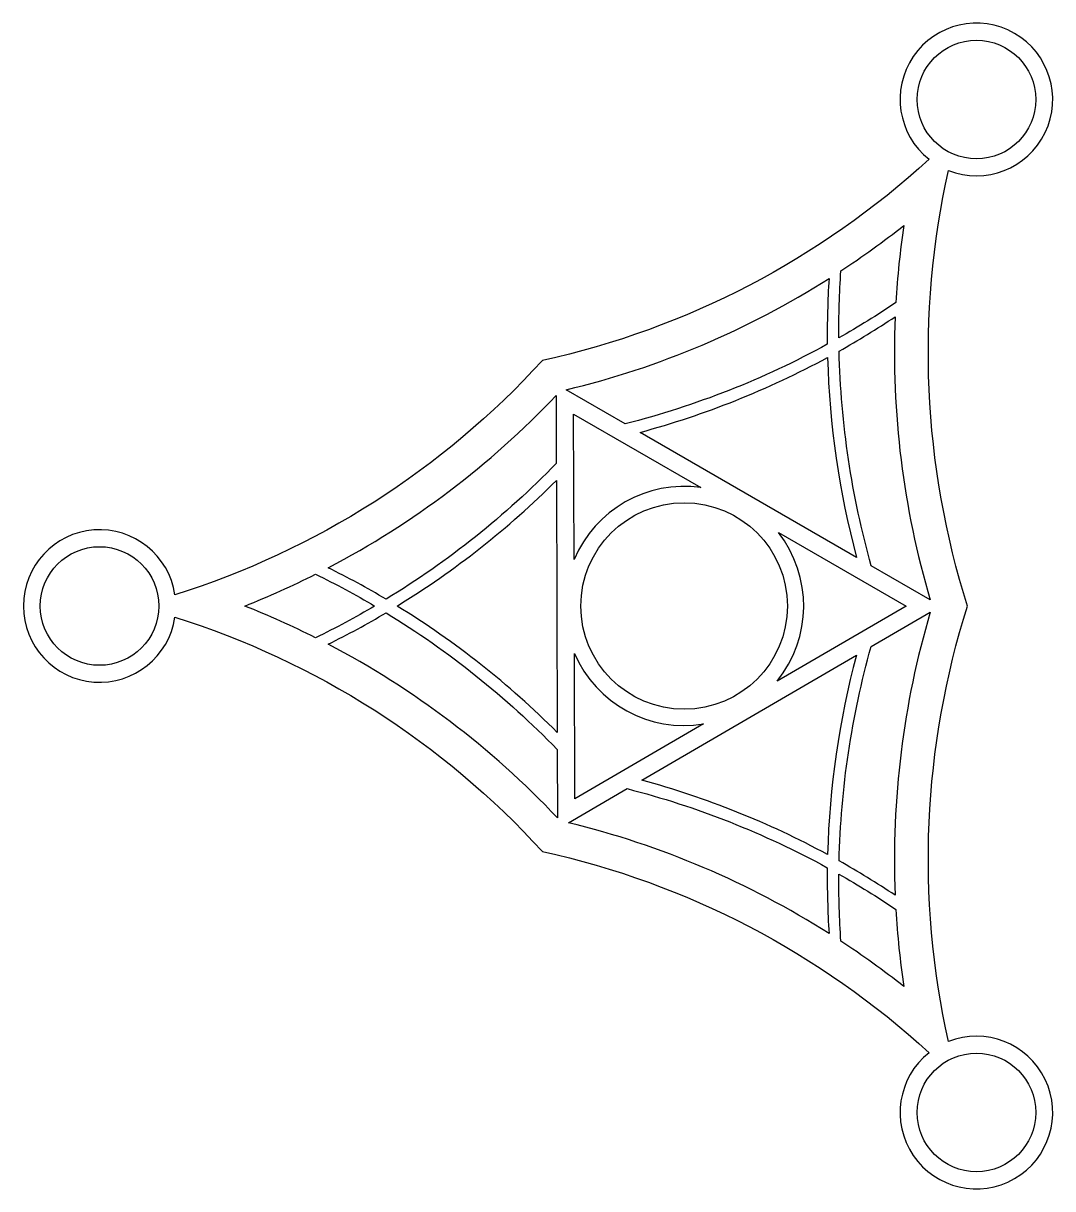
# Model space of a CAD drawing. Header units: millimetres. Extents: x -78 to 44, y -69 to 69.
import ezdxf

# ---------------------------------------------------------------- set-up
doc = ezdxf.new("R2010")
doc.units = ezdxf.units.MM

msp = doc.modelspace()

# ---------------------------------------------------------------- linework, layer by layer
for points in [[(31.19, -51.39, -0.132506), (33.45, 0, -0.132506), (31.19, 51.39, 13.555752), (28.9, 52.71, -0.132506), (-16.73, 28.97, -0.132506), (-60.1, 1.32, 13.555682), (-60.1, -1.32, -0.132506), (-16.73, -28.97, -0.132506), (28.9, -52.71, 13.555752)], [(18.27, 31.64, -0.019255), (18.5, 39.54, 0.022309), (25.93, 44.91, 0.022309), (24.99, 35.8, -0.019255)], [(-6.95, 21.49), (-13.92, 25.51, 0.082508), (17.1, 38.64, 0.018894), (16.9, 30.88, -0.062625)], [(18.29, 30.08, 0.018894), (24.91, 34.13, 0.082508), (29.05, 0.71), (22.09, 4.73, -0.062625)], [(20.35, 5.73), (-5.21, 20.49, 0.058221), (16.93, 29.33, 0.058221)], [(-42.01, 4.51, 0.082572), (-15.12, 24.83), (-15.09, 16.82, -0.062786), (-35.19, 0.8, 0.018894)], [(1.96, 13.97, 0.339751), (-12.99, 5.5), (-13.06, 22.64)], [(-15.08, 14.81), (-14.98, -14.92, 0.058768), (-33.87, 0, 0.058405)], [(11.12, 8.68), (26.19, -0.01), (10.97, -8.87, 0.348972)], [(-36.53, 0, -0.019255), (-43.5, -3.75, 0.022309), (-51.86, 0, 0.022309), (-43.5, 3.75, -0.019255)], [(-35.19, -0.8, -0.063204), (-14.97, -16.94), (-14.94, -25.01, 0.083199), (-42.01, -4.51, 0.018894)], [(18.29, -30.08, -0.062462), (22.07, -4.79), (29.05, -0.73, 0.082444), (24.91, -34.13, 0.018894)], [(2.3, -13.92), (-12.89, -22.76), (-12.96, -5.59, 0.344506)], [(-5, -20.55), (20.33, -5.8, 0.058036), (16.93, -29.33, 0.057678)], [(17.1, -38.64, 0.081822), (-13.64, -25.58), (-6.73, -21.55, -0.062049), (16.9, -30.88, 0.018894)], [(24.99, -35.8, 0.022309), (25.93, -44.91, 0.022309), (18.5, -39.54, -0.019255), (18.27, -31.64, -0.019255)]]:
    msp.add_lwpolyline(points, format="xyb", close=True)
for centre, radius in [((34.5, 59.76), 7), ((0, 0), 12.19), ((-69, 0), 7), ((34.5, -59.76), 7)]:
    msp.add_circle(centre, radius)

doc.saveas('drawing.dxf')
